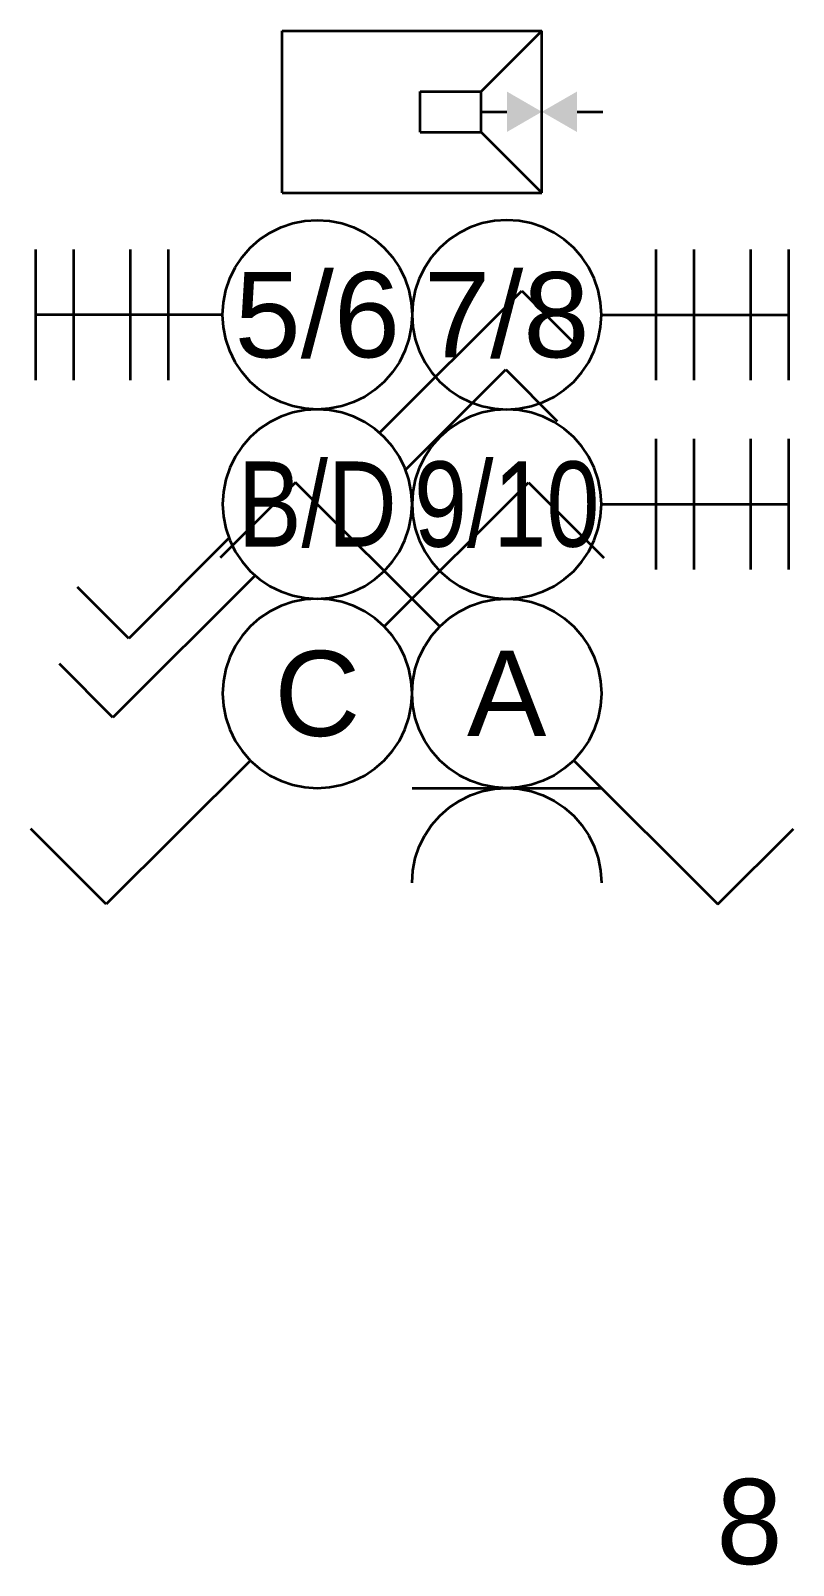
# Model space of a CAD drawing. Extents: x 800 to 1481, y 55 to 490.
# Drawn here: x 1079.7 to 1087.75, y 71.91 to 88.12 of the extents above; entities that cross this region are included whole.
import ezdxf

# ---------------------------------------------------------------- set-up
doc = ezdxf.new("R2010")
doc.units = 0
doc.layers.get('0').update_dxf_attribs({"lineweight": 18})
doc.layers.add('E_GSA', color=7, linetype='Continuous', lineweight=35, true_color=0x804000)
doc.layers.add('E_Licht', color=7, linetype='Continuous', lineweight=35, true_color=0x0080ff)
doc.styles.get("Standard").update_dxf_attribs({"font": 'arial.ttf'})

# ---------------------------------------------------------------- blocks, each defined once
blk = doc.blocks.new('Bauteilbeschriftung-A0Q9B379AY', base_point=(1086.939, 71.927))
at = {"color": 0, "linetype": 'ByBlock', "lineweight": -2, "ltscale": 0.35, "insert": (1086.939, 72.827), "char_height": 0.9, "attachment_point": 1}
blk.add_mtext('{\\fArial;8}', dxfattribs=at)
blk = doc.blocks.new('Gegensprechanlage-A0Q9B383AY', base_point=(1082.354, 86.412))
at = {"color": 0, "linetype": 'ByBlock', "lineweight": -2, "ltscale": 0.35}
for p, q in [((1082.354, 88.124), (1085.097, 88.124)), ((1082.354, 86.412), (1082.354, 88.124)), ((1084.455, 87.482), (1085.097, 88.124)), ((1085.097, 86.412), (1085.097, 88.124)), ((1083.813, 87.482), (1084.455, 87.482)), ((1083.813, 87.054), (1083.813, 87.482)), ((1084.455, 87.054), (1084.455, 87.482)), ((1084.455, 87.268), (1084.727, 87.268)), ((1085.468, 87.268), (1085.74, 87.268)), ((1083.813, 87.054), (1084.455, 87.054)), ((1084.455, 87.054), (1085.097, 86.412)), ((1082.354, 86.412), (1085.097, 86.412))]:
    blk.add_line(p, q, dxfattribs=at)
for points in [[(1085.097, 87.268), (1084.727, 87.268), (1084.727, 87.482)], [(1085.468, 87.268), (1085.097, 87.268), (1085.468, 87.482)], [(1084.727, 87.054), (1085.097, 87.268), (1084.727, 87.268)], [(1085.468, 87.054), (1085.468, 87.268), (1085.097, 87.268)]]:
    blk.add_solid(points, dxfattribs=at)
blk = doc.blocks.new('Storentaster_ UP_ 2-fach-A0Q9B38TAY', base_point=(1079.75, 84.124))
at = {"color": 0, "lineweight": -2}
for p, q in [((1082.343, 86.048), (1082.467, 86.09)), ((1082.467, 86.09), (1082.595, 86.116)), ((1082.595, 86.116), (1082.726, 86.124)), ((1082.726, 86.124), (1082.856, 86.116)), ((1082.856, 86.116), (1082.984, 86.09)), ((1082.984, 86.09), (1083.108, 86.048)), ((1082.018, 85.832), (1082.117, 85.918)), ((1082.117, 85.918), (1082.226, 85.99)), ((1082.226, 85.99), (1082.343, 86.048)), ((1083.108, 86.048), (1083.226, 85.99)), ((1083.226, 85.99), (1083.334, 85.918)), ((1083.334, 85.918), (1083.433, 85.832)), ((1079.75, 85.814), (1079.75, 84.434)), ((1080.15, 85.814), (1080.15, 84.434)), ((1080.75, 85.814), (1080.75, 84.434)), ((1081.15, 85.814), (1081.15, 84.434)), ((1081.932, 85.733), (1082.018, 85.832)), ((1083.433, 85.832), (1083.519, 85.733)), ((1081.802, 85.507), (1081.86, 85.624)), ((1081.86, 85.624), (1081.932, 85.733)), ((1083.519, 85.733), (1083.592, 85.624)), ((1083.592, 85.624), (1083.649, 85.507)), ((1081.76, 85.383), (1081.802, 85.507)), ((1083.649, 85.507), (1083.692, 85.383)), ((1081.734, 85.255), (1081.76, 85.383)), ((1083.692, 85.383), (1083.717, 85.255)), ((1081.726, 85.124), (1079.75, 85.124)), ((1081.726, 85.124), (1081.734, 85.255)), ((1081.734, 84.994), (1081.726, 85.124)), ((1083.717, 85.255), (1083.726, 85.124)), ((1083.726, 85.124), (1083.717, 84.994)), ((1081.76, 84.866), (1081.734, 84.994)), ((1083.717, 84.994), (1083.692, 84.866)), ((1081.802, 84.742), (1081.76, 84.866)), ((1083.692, 84.866), (1083.649, 84.742)), ((1081.86, 84.624), (1081.802, 84.742)), ((1081.932, 84.516), (1081.86, 84.624)), ((1083.592, 84.624), (1083.519, 84.516)), ((1083.649, 84.742), (1083.592, 84.624)), ((1082.018, 84.417), (1081.932, 84.516)), ((1083.519, 84.516), (1083.433, 84.417)), ((1082.117, 84.331), (1082.018, 84.417)), ((1082.226, 84.258), (1082.117, 84.331)), ((1083.334, 84.331), (1083.226, 84.258)), ((1083.433, 84.417), (1083.334, 84.331)), ((1082.343, 84.201), (1082.226, 84.258)), ((1082.467, 84.159), (1082.343, 84.201)), ((1082.595, 84.133), (1082.467, 84.159)), ((1082.726, 84.124), (1082.595, 84.133)), ((1082.856, 84.133), (1082.726, 84.124)), ((1082.984, 84.159), (1082.856, 84.133)), ((1083.108, 84.201), (1082.984, 84.159)), ((1083.226, 84.258), (1083.108, 84.201))]:
    blk.add_line(p, q, dxfattribs=at)
blk = doc.blocks.new('Bauteilbeschriftung-A0Q9B38VAY', base_point=(1081.852, 84.674))
at = {"color": 0, "linetype": 'ByBlock', "lineweight": -2, "ltscale": 0.35, "insert": (1081.852, 85.574), "char_height": 0.9, "attachment_point": 1}
blk.add_mtext('{\\fArial;5/6}', dxfattribs=at)
blk = doc.blocks.new('Storentaster_ UP_ 2-fach-A0Q9B38XAY', base_point=(1083.726, 84.124))
at = {"color": 0, "lineweight": -2}
for p, q in [((1084.467, 86.09), (1084.343, 86.048)), ((1084.595, 86.116), (1084.467, 86.09)), ((1084.726, 86.124), (1084.595, 86.116)), ((1084.856, 86.116), (1084.726, 86.124)), ((1084.984, 86.09), (1084.856, 86.116)), ((1085.108, 86.048), (1084.984, 86.09)), ((1084.117, 85.918), (1084.018, 85.832)), ((1084.226, 85.99), (1084.117, 85.918)), ((1084.343, 86.048), (1084.226, 85.99)), ((1085.226, 85.99), (1085.108, 86.048)), ((1085.334, 85.918), (1085.226, 85.99)), ((1085.433, 85.832), (1085.334, 85.918)), ((1084.018, 85.832), (1083.932, 85.733)), ((1085.519, 85.733), (1085.433, 85.832)), ((1086.301, 85.814), (1086.301, 84.434)), ((1086.701, 85.814), (1086.701, 84.434)), ((1087.301, 85.814), (1087.301, 84.434)), ((1087.701, 85.814), (1087.701, 84.434)), ((1083.86, 85.624), (1083.802, 85.507)), ((1083.932, 85.733), (1083.86, 85.624)), ((1085.592, 85.624), (1085.519, 85.733)), ((1085.649, 85.507), (1085.592, 85.624)), ((1083.802, 85.507), (1083.76, 85.383)), ((1085.692, 85.383), (1085.649, 85.507)), ((1083.76, 85.383), (1083.734, 85.255)), ((1085.717, 85.255), (1085.692, 85.383)), ((1083.734, 85.255), (1083.726, 85.124)), ((1083.726, 85.124), (1083.734, 84.994)), ((1085.726, 85.124), (1085.717, 85.255)), ((1085.717, 84.994), (1085.726, 85.124)), ((1085.726, 85.124), (1087.701, 85.124)), ((1083.734, 84.994), (1083.76, 84.866)), ((1085.692, 84.866), (1085.717, 84.994)), ((1083.76, 84.866), (1083.802, 84.742)), ((1085.649, 84.742), (1085.692, 84.866)), ((1083.802, 84.742), (1083.86, 84.624)), ((1083.86, 84.624), (1083.932, 84.516)), ((1085.519, 84.516), (1085.592, 84.624)), ((1085.592, 84.624), (1085.649, 84.742)), ((1083.932, 84.516), (1084.018, 84.417)), ((1085.433, 84.417), (1085.519, 84.516)), ((1084.018, 84.417), (1084.117, 84.331)), ((1084.117, 84.331), (1084.226, 84.258)), ((1085.226, 84.258), (1085.334, 84.331)), ((1085.334, 84.331), (1085.433, 84.417)), ((1084.226, 84.258), (1084.343, 84.201)), ((1084.343, 84.201), (1084.467, 84.159)), ((1084.467, 84.159), (1084.595, 84.133)), ((1084.595, 84.133), (1084.726, 84.124)), ((1084.726, 84.124), (1084.856, 84.133)), ((1084.856, 84.133), (1084.984, 84.159)), ((1084.984, 84.159), (1085.108, 84.201)), ((1085.108, 84.201), (1085.226, 84.258))]:
    blk.add_line(p, q, dxfattribs=at)
blk = doc.blocks.new('Bauteilbeschriftung-A0Q9B38ZAY', base_point=(1083.852, 84.674))
at = {"color": 0, "linetype": 'ByBlock', "lineweight": -2, "ltscale": 0.35, "insert": (1083.852, 85.574), "char_height": 0.9, "attachment_point": 1}
blk.add_mtext('{\\fArial;7/8}', dxfattribs=at)
blk = doc.blocks.new('Storentaster_ UP_ 2-fach-A0Q9B391AY', base_point=(1083.726, 82.124))
at = {"color": 0, "lineweight": -2}
for p, q in [((1084.226, 83.99), (1084.117, 83.918)), ((1084.343, 84.048), (1084.226, 83.99)), ((1084.467, 84.09), (1084.343, 84.048)), ((1084.595, 84.116), (1084.467, 84.09)), ((1084.726, 84.124), (1084.595, 84.116)), ((1084.856, 84.116), (1084.726, 84.124)), ((1084.984, 84.09), (1084.856, 84.116)), ((1085.108, 84.048), (1084.984, 84.09)), ((1085.226, 83.99), (1085.108, 84.048)), ((1085.334, 83.918), (1085.226, 83.99)), ((1084.018, 83.832), (1083.932, 83.733)), ((1084.117, 83.918), (1084.018, 83.832)), ((1085.433, 83.832), (1085.334, 83.918)), ((1085.519, 83.733), (1085.433, 83.832)), ((1086.301, 83.814), (1086.301, 82.434)), ((1086.701, 83.814), (1086.701, 82.434)), ((1087.301, 83.814), (1087.301, 82.434)), ((1087.701, 83.814), (1087.701, 82.434)), ((1083.932, 83.733), (1083.86, 83.624)), ((1085.592, 83.624), (1085.519, 83.733)), ((1083.802, 83.507), (1083.76, 83.383)), ((1083.86, 83.624), (1083.802, 83.507)), ((1085.649, 83.507), (1085.592, 83.624)), ((1085.692, 83.383), (1085.649, 83.507)), ((1083.76, 83.383), (1083.734, 83.255)), ((1085.717, 83.255), (1085.692, 83.383)), ((1083.734, 83.255), (1083.726, 83.124)), ((1085.726, 83.124), (1085.717, 83.255)), ((1083.726, 83.124), (1083.734, 82.994)), ((1085.717, 82.994), (1085.726, 83.124)), ((1085.726, 83.124), (1087.701, 83.124)), ((1083.734, 82.994), (1083.76, 82.866)), ((1083.76, 82.866), (1083.802, 82.742)), ((1085.649, 82.742), (1085.692, 82.866)), ((1085.692, 82.866), (1085.717, 82.994)), ((1083.802, 82.742), (1083.86, 82.624)), ((1085.592, 82.624), (1085.649, 82.742)), ((1083.86, 82.624), (1083.932, 82.516)), ((1083.932, 82.516), (1084.018, 82.417)), ((1085.433, 82.417), (1085.519, 82.516)), ((1085.519, 82.516), (1085.592, 82.624)), ((1084.018, 82.417), (1084.117, 82.331)), ((1085.334, 82.331), (1085.433, 82.417)), ((1084.117, 82.331), (1084.226, 82.258)), ((1084.226, 82.258), (1084.343, 82.201)), ((1084.343, 82.201), (1084.467, 82.159)), ((1084.984, 82.159), (1085.108, 82.201)), ((1085.108, 82.201), (1085.226, 82.258)), ((1085.226, 82.258), (1085.334, 82.331)), ((1084.467, 82.159), (1084.595, 82.133)), ((1084.595, 82.133), (1084.726, 82.124)), ((1084.726, 82.124), (1084.856, 82.133)), ((1084.856, 82.133), (1084.984, 82.159))]:
    blk.add_line(p, q, dxfattribs=at)
blk = doc.blocks.new('Bauteilbeschriftung-A0Q9B393AY', base_point=(1083.747, 82.674))
at = {"color": 0, "linetype": 'ByBlock', "lineweight": -2, "ltscale": 0.35, "insert": (1083.747, 83.574), "char_height": 0.9, "attachment_point": 1}
blk.add_mtext('{\\W0.8;\\fArial;9/10}', dxfattribs=at)
blk = doc.blocks.new('Schalter_ Schema 3-3_ UP-A0Q9B395AY', base_point=(1080.002, 80.871))
at = {"color": 0, "lineweight": -2}
for p, q in [((1083.384, 83.877), (1084.884, 85.377)), ((1084.884, 85.377), (1085.449, 84.812)), ((1083.658, 83.486), (1084.716, 84.544)), ((1084.716, 84.544), (1085.259, 84.001)), ((1082.226, 83.99), (1082.117, 83.918)), ((1082.343, 84.048), (1082.226, 83.99)), ((1082.467, 84.09), (1082.343, 84.048)), ((1082.595, 84.116), (1082.467, 84.09)), ((1082.726, 84.124), (1082.595, 84.116)), ((1082.856, 84.116), (1082.726, 84.124)), ((1082.984, 84.09), (1082.856, 84.116)), ((1083.108, 84.048), (1082.984, 84.09)), ((1083.226, 83.99), (1083.108, 84.048)), ((1083.334, 83.918), (1083.226, 83.99)), ((1082.018, 83.832), (1081.932, 83.733)), ((1082.117, 83.918), (1082.018, 83.832)), ((1083.433, 83.832), (1083.334, 83.918)), ((1083.519, 83.733), (1083.433, 83.832)), ((1081.932, 83.733), (1081.86, 83.624)), ((1083.592, 83.624), (1083.519, 83.733)), ((1081.802, 83.507), (1081.76, 83.383)), ((1081.86, 83.624), (1081.802, 83.507)), ((1083.649, 83.507), (1083.592, 83.624)), ((1083.692, 83.383), (1083.649, 83.507)), ((1081.76, 83.383), (1081.734, 83.255)), ((1083.717, 83.255), (1083.692, 83.383)), ((1081.734, 83.255), (1081.726, 83.124)), ((1083.726, 83.124), (1083.717, 83.255)), ((1081.726, 83.124), (1081.734, 82.994)), ((1083.717, 82.994), (1083.726, 83.124)), ((1081.734, 82.994), (1081.76, 82.866)), ((1081.76, 82.866), (1081.802, 82.742)), ((1083.649, 82.742), (1083.692, 82.866)), ((1083.692, 82.866), (1083.717, 82.994)), ((1081.793, 82.763), (1080.735, 81.705)), ((1081.802, 82.742), (1081.86, 82.624)), ((1083.592, 82.624), (1083.649, 82.742)), ((1081.86, 82.624), (1081.932, 82.516)), ((1081.932, 82.516), (1082.018, 82.417)), ((1083.433, 82.417), (1083.519, 82.516)), ((1083.519, 82.516), (1083.592, 82.624)), ((1082.068, 82.371), (1080.568, 80.871)), ((1082.018, 82.417), (1082.117, 82.331)), ((1083.334, 82.331), (1083.433, 82.417)), ((1080.735, 81.705), (1080.192, 82.248)), ((1082.117, 82.331), (1082.226, 82.258)), ((1082.226, 82.258), (1082.343, 82.201)), ((1082.343, 82.201), (1082.467, 82.159)), ((1082.984, 82.159), (1083.108, 82.201)), ((1083.108, 82.201), (1083.226, 82.258)), ((1083.226, 82.258), (1083.334, 82.331)), ((1082.467, 82.159), (1082.595, 82.133)), ((1082.595, 82.133), (1082.726, 82.124)), ((1082.726, 82.124), (1082.856, 82.133)), ((1082.856, 82.133), (1082.984, 82.159)), ((1080.568, 80.871), (1080.002, 81.437))]:
    blk.add_line(p, q, dxfattribs=at)
blk = doc.blocks.new('Bauteilbeschriftung-A0Q9B397AY', base_point=(1081.888, 82.674))
at = {"color": 0, "linetype": 'ByBlock', "lineweight": -2, "ltscale": 0.35, "insert": (1081.888, 83.574), "char_height": 0.9, "attachment_point": 1}
blk.add_mtext('{\\W0.8;\\fArial;B/D}', dxfattribs=at)
blk = doc.blocks.new('Schalter-Schema3_Steckdose T13_ Gr.1_ UP-A0Q9B399AY', base_point=(1081.7, 78.896))
at = {"color": 0, "lineweight": -2}
for p, q in [((1082.497, 83.353), (1081.7, 82.555)), ((1084.019, 81.831), (1082.497, 83.353)), ((1084.226, 81.99), (1084.343, 82.048)), ((1084.343, 82.048), (1084.467, 82.09)), ((1084.467, 82.09), (1084.595, 82.116)), ((1084.595, 82.116), (1084.726, 82.124)), ((1084.726, 82.124), (1084.856, 82.116)), ((1084.856, 82.116), (1084.984, 82.09)), ((1084.984, 82.09), (1085.108, 82.048)), ((1085.108, 82.048), (1085.226, 81.99)), ((1084.018, 81.832), (1084.117, 81.918)), ((1084.117, 81.918), (1084.226, 81.99)), ((1085.226, 81.99), (1085.334, 81.918)), ((1085.334, 81.918), (1085.433, 81.832)), ((1083.86, 81.624), (1083.932, 81.733)), ((1083.932, 81.733), (1084.018, 81.832)), ((1085.433, 81.832), (1085.519, 81.733)), ((1085.519, 81.733), (1085.592, 81.624)), ((1083.802, 81.507), (1083.86, 81.624)), ((1085.592, 81.624), (1085.649, 81.507)), ((1083.734, 81.255), (1083.76, 81.383)), ((1083.76, 81.383), (1083.802, 81.507)), ((1085.649, 81.507), (1085.692, 81.383)), ((1085.692, 81.383), (1085.717, 81.255)), ((1083.726, 81.124), (1083.734, 81.255)), ((1085.717, 81.255), (1085.726, 81.124)), ((1083.734, 80.994), (1083.726, 81.124)), ((1085.726, 81.124), (1085.717, 80.994)), ((1083.76, 80.866), (1083.734, 80.994)), ((1085.717, 80.994), (1085.692, 80.866)), ((1083.802, 80.742), (1083.76, 80.866)), ((1083.86, 80.624), (1083.802, 80.742)), ((1085.649, 80.742), (1085.592, 80.624)), ((1085.692, 80.866), (1085.649, 80.742)), ((1083.932, 80.516), (1083.86, 80.624)), ((1085.592, 80.624), (1085.519, 80.516)), ((1084.018, 80.417), (1083.932, 80.516)), ((1084.117, 80.331), (1084.018, 80.417)), ((1085.433, 80.417), (1085.334, 80.331)), ((1085.519, 80.516), (1085.433, 80.417)), ((1085.433, 80.417), (1086.954, 78.896)), ((1084.226, 80.258), (1084.117, 80.331)), ((1084.343, 80.201), (1084.226, 80.258)), ((1085.226, 80.258), (1085.108, 80.201)), ((1085.334, 80.331), (1085.226, 80.258)), ((1083.726, 80.124), (1085.726, 80.124)), ((1084.467, 80.159), (1084.343, 80.201)), ((1084.343, 80.048), (1084.467, 80.09)), ((1084.595, 80.133), (1084.467, 80.159)), ((1084.467, 80.09), (1084.595, 80.116)), ((1084.726, 80.124), (1084.595, 80.133)), ((1084.595, 80.116), (1084.726, 80.124)), ((1084.856, 80.133), (1084.726, 80.124)), ((1084.726, 80.124), (1084.856, 80.116)), ((1084.984, 80.159), (1084.856, 80.133)), ((1084.856, 80.116), (1084.984, 80.09)), ((1085.108, 80.201), (1084.984, 80.159)), ((1084.984, 80.09), (1085.108, 80.048)), ((1084.117, 79.918), (1084.226, 79.99)), ((1084.226, 79.99), (1084.343, 80.048)), ((1085.108, 80.048), (1085.226, 79.99)), ((1085.226, 79.99), (1085.334, 79.918)), ((1083.932, 79.733), (1084.018, 79.832)), ((1084.018, 79.832), (1084.117, 79.918)), ((1085.334, 79.918), (1085.433, 79.832)), ((1085.433, 79.832), (1085.519, 79.733)), ((1083.802, 79.507), (1083.86, 79.624)), ((1083.86, 79.624), (1083.932, 79.733)), ((1085.519, 79.733), (1085.592, 79.624)), ((1085.592, 79.624), (1085.649, 79.507)), ((1086.954, 78.896), (1087.752, 79.694)), ((1083.76, 79.383), (1083.802, 79.507)), ((1085.649, 79.507), (1085.692, 79.383)), ((1083.734, 79.255), (1083.76, 79.383)), ((1085.692, 79.383), (1085.717, 79.255)), ((1083.726, 79.124), (1083.734, 79.255)), ((1085.717, 79.255), (1085.726, 79.124))]:
    blk.add_line(p, q, dxfattribs=at)
blk = doc.blocks.new('Bauteilbeschriftung-A0Q9B39BAY', base_point=(1084.307, 80.674))
at = {"color": 0, "linetype": 'ByBlock', "lineweight": -2, "ltscale": 0.35, "insert": (1084.306, 81.574), "char_height": 0.9, "attachment_point": 1}
blk.add_mtext('{\\fArial;A}', dxfattribs=at)
blk = doc.blocks.new('Schalter_ Schema 3_ UP-A0Q9B39DAY', base_point=(1079.7, 78.896))
at = {"color": 0, "lineweight": -2}
for p, q in [((1083.433, 81.831), (1084.954, 83.353)), ((1084.954, 83.353), (1085.752, 82.555)), ((1082.343, 82.048), (1082.226, 81.99)), ((1082.467, 82.09), (1082.343, 82.048)), ((1082.595, 82.116), (1082.467, 82.09)), ((1082.726, 82.124), (1082.595, 82.116)), ((1082.856, 82.116), (1082.726, 82.124)), ((1082.984, 82.09), (1082.856, 82.116)), ((1083.108, 82.048), (1082.984, 82.09)), ((1083.226, 81.99), (1083.108, 82.048)), ((1082.117, 81.918), (1082.018, 81.832)), ((1082.226, 81.99), (1082.117, 81.918)), ((1083.334, 81.918), (1083.226, 81.99)), ((1083.433, 81.832), (1083.334, 81.918)), ((1081.932, 81.733), (1081.86, 81.624)), ((1082.018, 81.832), (1081.932, 81.733)), ((1083.519, 81.733), (1083.433, 81.832)), ((1083.592, 81.624), (1083.519, 81.733)), ((1081.86, 81.624), (1081.802, 81.507)), ((1083.649, 81.507), (1083.592, 81.624)), ((1081.76, 81.383), (1081.734, 81.255)), ((1081.802, 81.507), (1081.76, 81.383)), ((1083.692, 81.383), (1083.649, 81.507)), ((1083.717, 81.255), (1083.692, 81.383)), ((1081.734, 81.255), (1081.726, 81.124)), ((1083.726, 81.124), (1083.717, 81.255)), ((1081.726, 81.124), (1081.734, 80.994)), ((1083.717, 80.994), (1083.726, 81.124)), ((1081.734, 80.994), (1081.76, 80.866)), ((1083.692, 80.866), (1083.717, 80.994)), ((1081.76, 80.866), (1081.802, 80.742)), ((1081.802, 80.742), (1081.86, 80.624)), ((1083.592, 80.624), (1083.649, 80.742)), ((1083.649, 80.742), (1083.692, 80.866)), ((1081.86, 80.624), (1081.932, 80.516)), ((1083.519, 80.516), (1083.592, 80.624)), ((1082.019, 80.417), (1080.497, 78.896)), ((1081.932, 80.516), (1082.018, 80.417)), ((1082.018, 80.417), (1082.117, 80.331)), ((1083.334, 80.331), (1083.433, 80.417)), ((1083.433, 80.417), (1083.519, 80.516)), ((1082.117, 80.331), (1082.226, 80.258)), ((1082.226, 80.258), (1082.343, 80.201)), ((1083.108, 80.201), (1083.226, 80.258)), ((1083.226, 80.258), (1083.334, 80.331)), ((1082.343, 80.201), (1082.467, 80.159)), ((1082.467, 80.159), (1082.595, 80.133)), ((1082.595, 80.133), (1082.726, 80.124)), ((1082.726, 80.124), (1082.856, 80.133)), ((1082.856, 80.133), (1082.984, 80.159)), ((1082.984, 80.159), (1083.108, 80.201)), ((1080.497, 78.896), (1079.7, 79.694))]:
    blk.add_line(p, q, dxfattribs=at)
blk = doc.blocks.new('Bauteilbeschriftung-A0Q9B39FAY', base_point=(1082.272, 80.674))
at = {"color": 0, "linetype": 'ByBlock', "lineweight": -2, "ltscale": 0.35, "insert": (1082.272, 81.574), "char_height": 0.9, "attachment_point": 1}
blk.add_mtext('{\\fArial;C}', dxfattribs=at)

msp = doc.modelspace()

# ---------------------------------------------------------------- block references
at = {"layer": 'E_GSA', "ltscale": 0.35}
msp.add_blockref('Gegensprechanlage-A0Q9B383AY', (1082.354, 86.412), dxfattribs=at)
at = {"layer": 'E_Licht', "linetype": 'Continuous', "ltscale": 0.35}
for name, p in [('Storentaster_ UP_ 2-fach-A0Q9B38TAY', (1079.75, 84.124)), ('Storentaster_ UP_ 2-fach-A0Q9B38XAY', (1083.726, 84.124)), ('Schalter_ Schema 3-3_ UP-A0Q9B395AY', (1080.002, 80.871)), ('Storentaster_ UP_ 2-fach-A0Q9B391AY', (1083.726, 82.124)), ('Schalter_ Schema 3_ UP-A0Q9B39DAY', (1079.7, 78.896)), ('Schalter-Schema3_Steckdose T13_ Gr.1_ UP-A0Q9B399AY', (1081.7, 78.896))]:
    msp.add_blockref(name, p, dxfattribs=at)
at = {"layer": 'E_Licht', "ltscale": 0.35}
for name, p in [('Bauteilbeschriftung-A0Q9B38VAY', (1081.852, 84.674)), ('Bauteilbeschriftung-A0Q9B38ZAY', (1083.852, 84.674)), ('Bauteilbeschriftung-A0Q9B397AY', (1081.888, 82.674)), ('Bauteilbeschriftung-A0Q9B393AY', (1083.747, 82.674)), ('Bauteilbeschriftung-A0Q9B39FAY', (1082.272, 80.674)), ('Bauteilbeschriftung-A0Q9B39BAY', (1084.307, 80.674)), ('Bauteilbeschriftung-A0Q9B379AY', (1086.939, 71.927))]:
    msp.add_blockref(name, p, dxfattribs=at)

doc.saveas('drawing.dxf')
